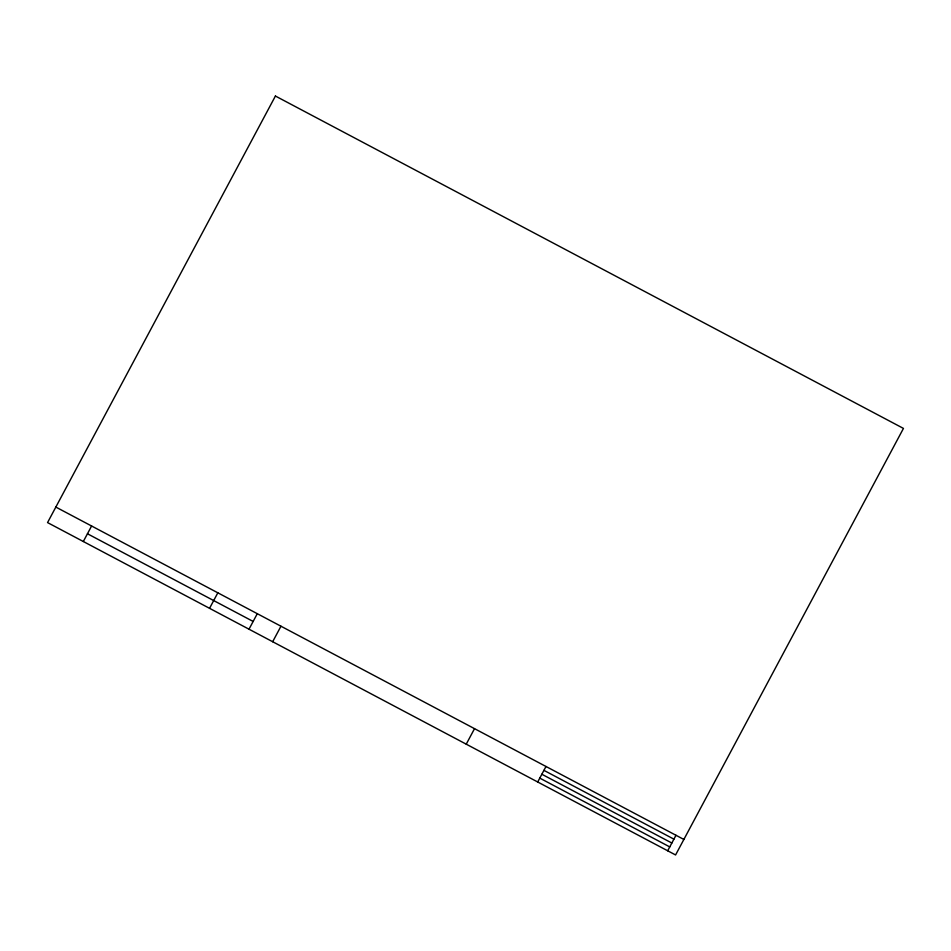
<?xml version="1.0" encoding="UTF-8"?>
<svg xmlns="http://www.w3.org/2000/svg" width="951" height="951" viewBox="0 0 951 951"><rect width="100%" height="100%" fill="white"/><g stroke="black" fill="none" stroke-linecap="round" stroke-linejoin="round"><path stroke-width="1.43" d="M83.319 541.511L91.605 525.998M209.553 608.319L217.838 592.806M249.007 629.205L257.293 613.692M272.675 641.723L280.961 626.222M466.24 744.169L474.525 728.656M537.707 781.995L545.993 766.482M667.685 850.788L675.983 835.275M55.836 507.073L683.864 839.448M543.924 770.358L673.902 839.151M87.456 533.761L253.144 621.443M541.856 774.245L671.834 843.026M539.788 778.12L669.766 846.913M275.421 96.039L47.55 522.586L675.579 854.961L903.45 428.414L275.421 96.039"/></g></svg>
